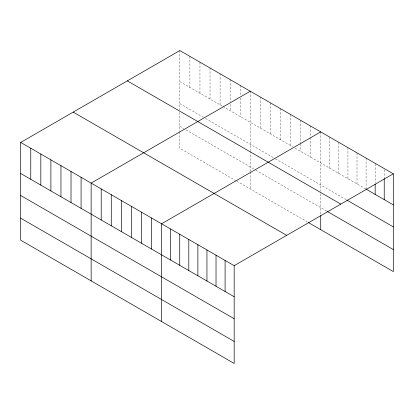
<?xml version="1.0" encoding="UTF-8"?>
<svg xmlns="http://www.w3.org/2000/svg" width="414" height="414" viewBox="0 0 414 414"><rect width="100%" height="100%" fill="white"/><g stroke="black" fill="none" stroke-linecap="round" stroke-linejoin="round"><path stroke-width="0.31" stroke-dasharray="2.07 1.55" d="M179.831 81.625L222.323 106.155M222.882 106.476L292.765 146.825M295.001 148.119L365.546 188.846M179.831 103.635L203.315 117.193M205.551 118.482L274.875 158.51M275.434 158.831L346.337 199.765M179.831 126.311L183.744 128.573M185.979 129.867L255.309 169.89M255.868 170.211L326.589 211.047M236.301 180.928L179.831 148.326L179.831 131.818M236.86 181.249L307.302 221.92M384.228 169.833L384.228 178.072M375.156 163.96L375.156 182.978M366.085 158.086L366.085 188.52M357.008 152.849L357.008 183.914M347.936 147.612L347.936 178.677M338.864 142.375L338.864 173.44M329.792 137.137L329.792 168.203M320.721 131.9L320.721 191.278M320.721 193.793L320.721 214.99M310.655 126.089L310.655 136.868M310.655 137.5L310.655 157.154M300.595 120.277L300.595 143.104M300.595 143.736L300.595 151.343M290.53 114.466L290.53 145.537M280.464 108.659L280.464 139.725M270.404 102.848L270.404 133.913M260.339 97.036L260.339 128.102M250.279 91.225L250.279 150.603M250.279 151.234L250.279 171.267M250.279 171.877L250.279 188.996M240.213 85.419L240.213 95.562M240.213 98.097L240.213 116.484M230.148 79.607L230.148 101.797M230.148 104.333L230.148 110.673M220.088 73.795L220.088 104.861M210.022 67.984L210.022 99.055M199.957 62.178L199.957 93.243M189.897 56.366L189.897 87.432M179.831 50.555L179.831 109.933M179.831 112.453L179.831 131.207"/><path stroke-width="0.62" d="M20.7 142.432L234.169 265.674L234.169 363.445L20.7 240.198L20.7 142.432L179.831 50.555L393.3 173.802L393.3 271.568L308.42 222.566M250.279 91.225L91.142 183.102L91.142 280.868M320.721 131.9L161.589 223.772L161.589 321.538M234.169 265.674L393.3 173.802M366.085 189.157L393.3 204.868M346.87 200.076L393.3 226.877M127.321 80.875L340.784 204.118M327.127 211.352L393.3 249.559M73.211 112.111L286.679 235.359M20.7 173.497L234.169 296.74M20.7 195.506L234.169 318.754M20.7 218.188L234.169 341.431M384.228 178.708L384.228 199.631M375.156 184.246L375.156 194.394M320.721 215.606L320.721 229.666M225.097 260.437L225.097 291.503M216.025 255.2L216.025 286.265M206.953 249.963L206.953 281.028M197.876 244.721L197.876 275.791M188.805 239.483L188.805 270.554M179.733 234.246L179.733 265.312M170.661 229.009L170.661 260.075M151.524 217.961L151.524 249.026M141.464 212.149L141.464 243.22M131.398 206.343L131.398 237.408M121.333 200.531L121.333 231.597M111.273 194.72L111.273 225.785M101.207 188.908L101.207 219.979M81.082 177.29L81.082 208.356M71.017 171.479L71.017 202.549M60.956 165.672L60.956 196.738M50.891 159.861L50.891 190.926M40.826 154.049L40.826 185.115M30.765 148.238L30.765 179.309"/></g></svg>
